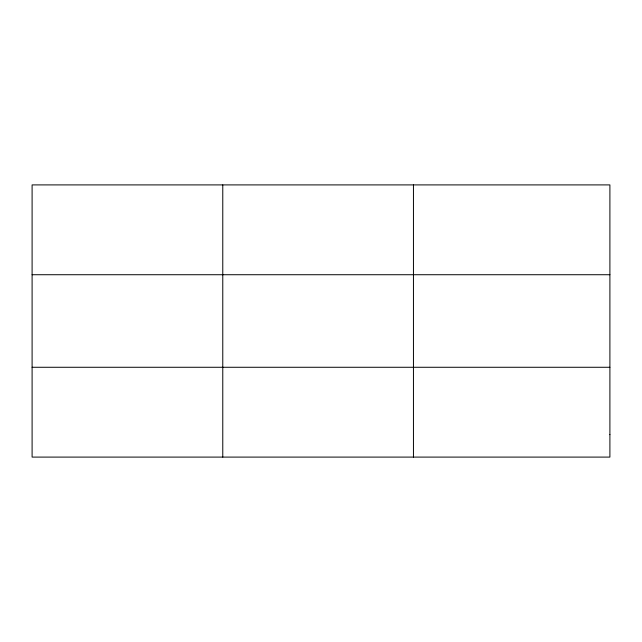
<?xml version="1.0" encoding="UTF-8"?>
<svg xmlns="http://www.w3.org/2000/svg" width="642" height="642" viewBox="0 0 642 642"><rect width="100%" height="100%" fill="white"/><g stroke="black" fill="none" stroke-linecap="round" stroke-linejoin="round"><path stroke-width="0.96" d="M222.774 457.096L222.774 184.904M413.448 457.096L413.448 184.904M32.1 274.728L609.9 274.728M32.1 367.272L609.9 367.272M609.9 434.634L609.9 457.096L32.1 457.096L32.1 184.904L609.9 184.904L609.9 434.634"/></g></svg>
